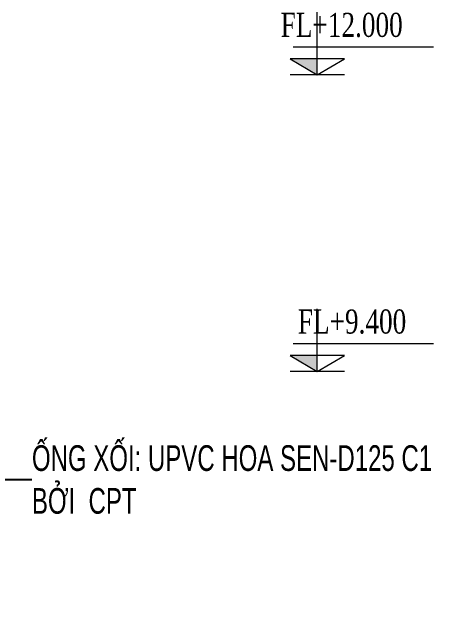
# Model space of a CAD drawing. Header units: inches. Extents: x 1359 to 46357, y -3807 to 191.
# Drawn here: x 23430 to 23480.7, y -876.1 to -805.6 of the extents above; entities that cross this region are included whole.
import ezdxf

# ---------------------------------------------------------------- set-up
doc = ezdxf.new("R2010")
doc.units = ezdxf.units.IN
doc.header["$MEASUREMENT"] = 0
doc.layers.add('1', color=1, linetype='Continuous')
doc.layers.add('3', color=3, linetype='Continuous')
doc.layers.add('251', color=251, linetype='Continuous', lineweight=9)
doc.styles.add('ST1H', font='vnshxh.shx', dxfattribs={"width": 0.7})
doc.styles.add('vntimeh.shx', font='vntimeh.shx', dxfattribs={"width": 0.6})
doc.dimstyles.new('3', dxfattribs={"dimtxt": 3.5, "dimasz": 1.8, "dimexe": 1, "dimexo": 0, "dimgap": 1, "dimtad": 1, "dimdec": 0, "dimlfac": 3, "dimzin": 0, "dimdsep": 46, "dimtxsty": 'ST1H', "dimblk": 'OBLIQUE', "dimcen": 1, "dimdle": 1, "dimclrd": 8, "dimclre": 8, "dimclrt": 3, "dimadec": 0, "dimazin": 0, "dimtfac": 1, "dimtdec": 0, "dimtix": 1, "dimtofl": 0, "dimtmove": 1, "dimatfit": 3, "dimfxl": 0.18, "dimtfill": 1, "dimtolj": 1, "dimtzin": 0, "dimlwd": -1, "dimlwe": -1, "dimarcsym": 1})

# ---------------------------------------------------------------- blocks, each defined once
blk = doc.blocks.new('COS')
at = {"color": 8}
blk.add_solid([(0, 0), (-3.388, 1.989), (0, 1.989)], dxfattribs=at)
at = {"layer": '251', "color": 8, "linetype": 'Continuous'}
for p, q in [((0, 0), (0, 7.824)), ((-3, 3.489), (14.517, 3.489))]:
    blk.add_line(p, q, dxfattribs=at)
blk.add_lwpolyline([(-3.388, 1.989), (0, 0), (3.388, 1.989), (3.388, 1.989)], close=True, dxfattribs=at)
at = {"layer": '251', "color": 4}
blk.add_lwpolyline([(3.388, 0), (3.388, 0), (-3.388, 0)], dxfattribs=at)
at = {"layer": '3', "color": 3, "style": 'vntimeh.shx', "width": 0.75}
blk.add_attdef('%%P0.000', (1.32, 4.729), '', height=3, dxfattribs=at)
blk = doc.blocks.new('_Oblique')
at = {"color": 0, "linetype": 'ByBlock', "lineweight": -2}
blk.add_line((-0.5, -0.5), (0.5, 0.5), dxfattribs=at)

msp = doc.modelspace()

# ---------------------------------------------------------------- block references
at = {"layer": '1'}
ref = msp.add_blockref('COS', (23465.7429, -812.9836), dxfattribs=dict(at, xscale=0.9375, yscale=0.937499999998181, zscale=0.9375))
ref.add_attrib('%%P0.000', 'fl+12.000', (23461.4557, -808.5504), dxfattribs={"layer": '3', "color": 3, "height": 2.8125, "style": 'vntimeh.shx', "width": 0.75})
ref = msp.add_blockref('COS', (23465.7429, -847.6502), dxfattribs=dict(at, xscale=0.9375, yscale=0.937499999998181, zscale=0.9375))
ref.add_attrib('%%P0.000', 'fl+9.400', (23463.4646, -843.2171), dxfattribs={"layer": '3', "color": 3, "height": 2.8125, "style": 'vntimeh.shx', "width": 0.75})

# ---------------------------------------------------------------- texts
at = {"layer": '3', "insert": (23432.3591, -860.2897), "char_height": 3, "attachment_point": 4, "style": 'ST1H', "bg_fill": 2}
msp.add_mtext('\\A1;èng xèi: Upvc HOA SEN-d125 c1\\PBëI  CPT', dxfattribs=at)

# ---------------------------------------------------------------- next in the draw order: leaders
at = {"color": 9}
msp.add_leader([(23411.8644, -876.0975), (23413.8201, -860.2897), (23432.3591, -860.2897)], dimstyle='3', override={"dimgap": 1, "dimtad": 0}, dxfattribs=at)

doc.saveas('drawing.dxf')
